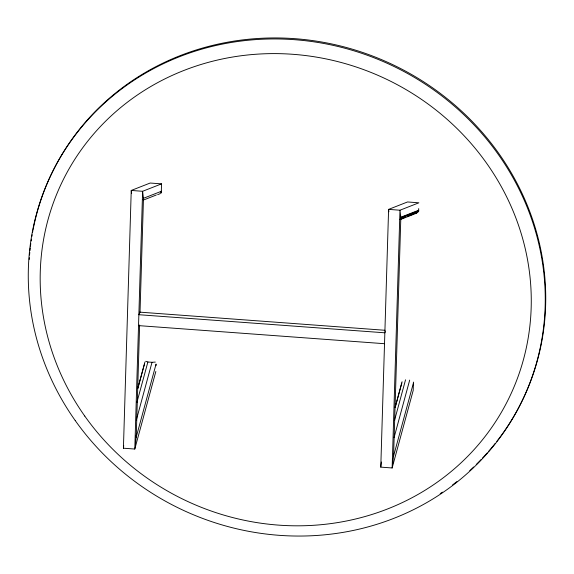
<?xml version="1.0" encoding="UTF-8"?>
<svg xmlns="http://www.w3.org/2000/svg" width="574" height="574" viewBox="0 0 574 574"><rect width="100%" height="100%" fill="white"/><g stroke="black" fill="none" stroke-linecap="round" stroke-linejoin="round"><path stroke-width="0.86" d="M155.841 371.493L134.79 449.04L123.417 448.201L131.238 190.453L150.166 183.034L161.538 183.867L161.316 191.307M156.02 365.71L156.071 364.052L136.225 437.13L139.633 324.956M161.323 193.015L161.438 191.257L143.478 198.295L140.02 312.263L138.865 314.71L384.853 332.805L385.427 331.578M413.402 383.812L413.201 390.42L392.142 467.968L380.777 467.128L388.598 209.388L407.526 201.962L418.898 202.801L399.97 210.22L388.598 209.388L388.885 211.763M413.424 382.987L393.585 456.057L400.839 217.23L418.668 210.235L417.807 212.308M418.625 211.741L418.719 208.584M136.225 437.13L136.196 435.02M393.585 456.057L393.556 453.948M400.322 219.168L400.839 217.23M123.417 448.201L123.726 445.625M136.232 437.008L134.79 449.04L142.61 191.293L161.538 183.867M380.777 467.128L381.394 461.977M393.592 455.935L392.142 467.968L399.97 210.22L400.831 217.345M161.438 191.257L160.074 193.718L157.642 194.679M137.717 388.591L144.935 362.015M137.932 388.146L144.469 364.081M136.856 402.596L147.884 362L145.717 361.276M136.303 420.175L152.017 362.302L155.324 362.094M395.091 407.483L402.08 381.739M395.285 407.081L401.822 383.009M394.618 420.053L405.545 379.801M394.101 437.488L409.685 380.103M143.184 199.903L143.478 198.295M417.434 212.653L414.464 213.628M144.253 199.738L156.3 195.009M400.853 217.654L418.733 210.644L418.597 211.096L400.81 218.07M400.006 219.297L404.828 217.41M407.239 216.463L413.66 213.944M400.171 219.612L416.545 213.198M139.776 312.141L385.118 330.287M138.535 325.616L384.523 343.711M147.884 362L152.017 362.302M143.471 198.417L142.61 191.293L131.238 190.453L131.625 193.625M33.084 229.571A261.263 245.658 25.2 0 1 388.95 62.882A261.263 245.658 25.2 0 1 496.84 441.37M495.19 443.458A261.263 245.658 25.2 0 1 488.388 451.616M487.218 452.943A261.263 245.658 25.2 0 1 482.44 458.167M481.213 459.458A261.263 245.658 25.2 0 1 476.219 464.517M473.665 466.992A261.263 245.658 25.2 0 1 469.762 470.637M456.875 481.579A261.263 245.658 25.2 0 1 452.628 484.858M442.432 492.133A261.263 245.658 25.2 0 1 440.201 493.626M29.231 259.462A261.263 245.658 25.2 0 1 29.353 257.69M29.554 255.035A261.263 245.658 25.2 0 1 29.791 252.381M29.963 250.616A261.263 245.658 25.2 0 1 30.25 247.961M30.458 246.203A261.263 245.658 25.2 0 1 30.795 243.555M31.161 240.922A261.263 245.658 25.2 0 1 31.419 239.164M31.835 236.538A261.263 245.658 25.2 0 1 32.13 234.788M32.589 232.176A261.263 245.658 25.2 0 1 32.919 230.439M413.33 382.076A3.659 3.437 25.2 0 1 413.409 382.528M84.78 416.093A248.169 233.345 25.2 0 0 508.406 399.246A248.169 233.345 25.2 0 0 263.975 53.805A248.169 233.345 25.2 0 0 84.78 416.093M75.223 420.548A261.263 245.658 25.2 0 0 521.192 402.812A261.263 245.658 25.2 0 0 263.868 39.154A261.263 245.658 25.2 0 0 75.223 420.548"/></g></svg>
